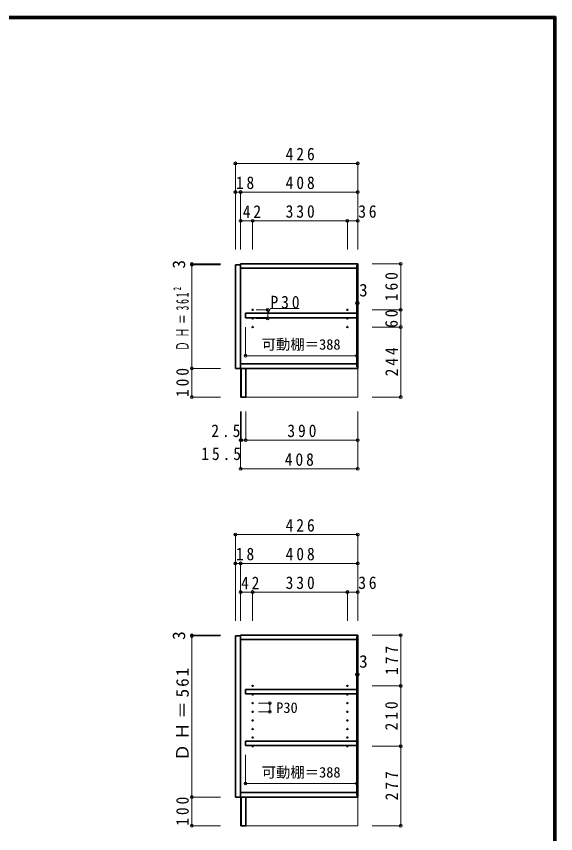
# Model space of a CAD drawing. Units: millimetres at full size, sheet at 1:20; details may follow other scales. Extents: x -52854 to 3800, y -107878 to 2783.
# Drawn here: x 1921 to 3800, y -63 to 2783 of the extents above; entities that cross this region are included whole.
import ezdxf
from ezdxf.enums import TextEntityAlignment as Align

# ---------------------------------------------------------------- set-up
doc = ezdxf.new("R2010")
doc.units = ezdxf.units.MM
doc.header["$LTSCALE"] = 20
doc.header["$PDMODE"] = 32
doc.header["$PDSIZE"] = 10
for name, color, linetype, lineweight in [('0-1_本体', 2, 'Continuous', 35), ('0-4_棚', 2, 'Continuous', 35), ('0-5_ダボ', 7, 'Continuous', 18), ('0-B_寸法', 7, 'Continuous', 9), ('1-2_扉', 3, 'Continuous', 25), ('F-1_枠', 6, 'Continuous', 40)]:
    doc.layers.add(name, color=color, linetype=linetype, lineweight=lineweight)
doc.styles.add('ＭＳ ゴシック', font='')
doc.styles.get('ＭＳ ゴシック').set_extended_font_data('MS Gothic')

msp = doc.modelspace()

# ---------------------------------------------------------------- linework, layer by layer
at = {"layer": '0-1_本体'}
for p, q in [((2702.34, 1921.28), (3110.34, 1921.28)), ((2702.34, 1905.78), (2702.34, 1921.28)), ((3107.34, 1916.28), (3107.34, 1562.28)), ((3107.34, 1916.28), (3110.34, 1916.28)), ((3107.34, 1915.78), (3110.34, 1915.78)), ((3110.34, 1921.28), (3110.34, 1916.28)), ((2702.34, 1905.78), (3107.34, 1905.78)), ((2702.34, 1557.28), (2702.34, 1572.78)), ((3107.34, 1572.78), (2702.34, 1572.78)), ((3110.34, 1557.28), (2702.34, 1557.28)), ((2704.84, 1457.28), (2704.84, 1557.28)), ((2720.34, 1457.28), (2720.34, 1557.28)), ((3110.34, 1562.28), (3107.34, 1562.28)), ((3110.34, 1562.28), (3110.34, 1557.28)), ((2720.34, 1457.28), (2704.84, 1457.28)), ((2702.34, 628.04), (3110.34, 628.04)), ((2702.34, 612.54), (2702.34, 628.04)), ((3110.34, 628.04), (3110.34, 623.04)), ((2702.34, 612.54), (3107.34, 612.54)), ((3107.34, 623.04), (3110.34, 623.04)), ((3107.34, 623.04), (3107.34, 69.04)), ((3107.34, 622.54), (3110.34, 622.54)), ((2702.34, 64.04), (2702.34, 79.54)), ((3107.34, 79.54), (2702.34, 79.54)), ((2704.84, -35.96), (2704.84, 64.04)), ((2720.34, -35.96), (2720.34, 64.04)), ((3110.34, 69.04), (3107.34, 69.04)), ((2720.34, -35.96), (2704.84, -35.96))]:
    msp.add_line(p, q, dxfattribs=at)
at = {"layer": '0-1_本体', "color": 7, "lineweight": 18}
for p, q in [((2702.34, 1557.28), (2702.34, 1457.28)), ((3110.34, 1557.28), (3110.34, 1457.28)), ((2704.84, 1457.28), (2702.34, 1457.28)), ((2720.34, 1457.28), (3110.34, 1457.28)), ((2702.34, 64.04), (2702.34, -35.96)), ((3110.34, 64.04), (3110.34, -35.96)), ((2704.84, -35.96), (2702.34, -35.96)), ((2720.34, -35.96), (3110.34, -35.96))]:
    msp.add_line(p, q, dxfattribs=at)
at = {"layer": '0-1_本体'}
for points in [[(3110.34, 1915.78), (3110.34, 1562.78), (3107.34, 1562.78)], [(3110.34, 622.54), (3110.34, 69.54), (3107.34, 69.54)], [(3110.34, 69.04), (3110.34, 64.04), (2702.34, 64.04)]]:
    msp.add_lwpolyline(points, dxfattribs=at)
at = {"layer": '0-4_棚'}
for p, q in [((2719.34, 1749.23), (3107.34, 1749.23)), ((2719.34, 1733.73), (2719.34, 1749.23)), ((3107.34, 1749.23), (3107.34, 1733.73)), ((3107.34, 1733.73), (2719.34, 1733.73)), ((2719.34, 438.99), (3107.34, 438.99)), ((2719.34, 423.49), (2719.34, 438.99)), ((3107.34, 438.99), (3107.34, 423.49)), ((3107.34, 423.49), (2719.34, 423.49)), ((2719.34, 258.99), (3107.34, 258.99)), ((2719.34, 243.49), (2719.34, 258.99)), ((3107.34, 258.99), (3107.34, 243.49)), ((3107.34, 243.49), (2719.34, 243.49))]:
    msp.add_line(p, q, dxfattribs=at)
at = {"layer": '0-5_ダボ'}
for centre in [(2744.34, 1761.28), (3074.34, 1761.28), (2744.34, 1731.28), (3074.34, 1731.28), (2744.34, 1701.28), (3074.34, 1701.28), (2744.34, 451.04), (3074.34, 451.04), (2744.34, 421.04), (3074.34, 421.04), (2744.34, 391.04), (3074.34, 391.04), (2744.34, 361.04), (3074.34, 361.04), (2744.34, 331.04), (3074.34, 331.04), (2744.34, 301.04), (3074.34, 301.04), (2744.34, 271.04), (3074.34, 271.04), (2744.34, 241.04), (3074.34, 241.04)]:
    msp.add_circle(centre, 2.45, dxfattribs=at)
at = {"layer": '0-B_寸法', "color": 4}
for p, q in [((2684.34, 2271.28), (2684.34, 1971.28)), ((2684.34, 2271.28), (3110.34, 2271.28)), ((3110.34, 2271.28), (3110.34, 1971.28)), ((2684.34, 2171.28), (2702.34, 2171.28)), ((2702.34, 2171.28), (2702.34, 1971.28)), ((2702.34, 2171.28), (3110.34, 2171.28)), ((2702.34, 2071.28), (2744.34, 2071.28)), ((2744.34, 2071.28), (2744.34, 1971.28)), ((2744.34, 2071.28), (3074.34, 2071.28)), ((3074.34, 2071.28), (3074.34, 1971.28)), ((3074.34, 2071.28), (3110.34, 2071.28)), ((2532.34, 1921.28), (2532.34, 1918.28)), ((2532.34, 1921.28), (2632.34, 1921.28)), ((2532.34, 1918.28), (2632.34, 1918.28)), ((2532.34, 1918.28), (2532.34, 1557.28)), ((3260.34, 1921.28), (3160.34, 1921.28)), ((3260.34, 1921.28), (3260.34, 1761.28)), ((3107.34, 1784.62), (3107.34, 1884.62)), ((3110.34, 1784.62), (3110.34, 1884.62)), ((2806.57, 1765.18), (2796.84, 1748.33)), ((2806.57, 1765.18), (2906.57, 1765.18)), ((3107.34, 1784.62), (3110.34, 1784.62)), ((2796.84, 1761.28), (2756.84, 1761.28)), ((2796.84, 1761.28), (2796.84, 1731.28)), ((3260.34, 1761.28), (3160.34, 1761.28)), ((3260.34, 1761.28), (3260.34, 1701.28)), ((2796.84, 1731.28), (2756.84, 1731.28)), ((2719.34, 1601.28), (2719.34, 1701.28)), ((3107.34, 1601.28), (3107.34, 1701.28)), ((3260.34, 1701.28), (3160.34, 1701.28)), ((3260.34, 1701.28), (3260.34, 1457.28)), ((2719.34, 1601.28), (3107.34, 1601.28)), ((2532.34, 1557.28), (2632.34, 1557.28)), ((2532.34, 1557.28), (2532.34, 1457.28)), ((2532.34, 1457.28), (2632.34, 1457.28)), ((3260.34, 1457.28), (3160.34, 1457.28)), ((2702.34, 1207.28), (2702.34, 1407.28)), ((2704.84, 1307.28), (2704.84, 1407.28)), ((2720.34, 1307.28), (2720.34, 1407.28)), ((3110.34, 1207.28), (3110.34, 1407.28)), ((2704.84, 1307.28), (2702.34, 1307.28)), ((2720.34, 1307.28), (2704.84, 1307.28)), ((3110.34, 1307.28), (2720.34, 1307.28)), ((2702.34, 1207.28), (3110.34, 1207.28)), ((2684.34, 978.04), (2684.34, 678.04)), ((2684.34, 978.04), (3110.34, 978.04)), ((3110.34, 978.04), (3110.34, 678.04)), ((2684.34, 878.04), (2702.34, 878.04)), ((2702.34, 878.04), (2702.34, 678.04)), ((2702.34, 878.04), (3110.34, 878.04)), ((2702.34, 778.04), (2744.34, 778.04)), ((2744.34, 778.04), (2744.34, 678.04)), ((2744.34, 778.04), (3074.34, 778.04)), ((3074.34, 778.04), (3074.34, 678.04)), ((3074.34, 778.04), (3110.34, 778.04)), ((2532.34, 628.04), (2532.34, 625.04)), ((2532.34, 628.04), (2632.34, 628.04)), ((3260.34, 628.04), (3160.34, 628.04)), ((3260.34, 628.04), (3260.34, 451.04)), ((2532.34, 625.04), (2632.34, 625.04)), ((2532.34, 625.04), (2532.34, 64.04)), ((3107.34, 491.38), (3107.34, 591.38)), ((3110.34, 491.38), (3110.34, 591.38)), ((3107.34, 491.38), (3110.34, 491.38)), ((3260.34, 451.04), (3160.34, 451.04)), ((3260.34, 451.04), (3260.34, 241.04)), ((2804.34, 391.04), (2764.34, 391.04)), ((2804.34, 391.04), (2804.34, 361.04)), ((2804.34, 361.04), (2764.34, 361.04)), ((3260.34, 241.04), (3160.34, 241.04)), ((3260.34, 241.04), (3260.34, -35.96)), ((2719.34, 111.04), (2719.34, 211.04)), ((3107.34, 111.04), (3107.34, 211.04)), ((2719.34, 111.04), (3107.34, 111.04)), ((2532.34, 64.04), (2632.34, 64.04)), ((2532.34, 64.04), (2532.34, -35.96)), ((2532.34, -35.96), (2632.34, -35.96)), ((3260.34, -35.96), (3160.34, -35.96))]:
    msp.add_line(p, q, dxfattribs=at)
at = {"layer": '0-B_寸法'}
for p in [(2684.34, 2271.28), (3110.34, 2271.28), (2684.34, 2171.28), (2702.34, 2171.28), (3110.34, 2171.28), (2702.34, 2071.28), (2744.34, 2071.28), (3074.34, 2071.28), (3110.34, 2071.28), (2532.34, 1921.28), (2532.34, 1918.28), (3260.34, 1921.28), (2796.84, 1761.28), (3107.34, 1784.62), (3110.34, 1784.62), (3260.34, 1761.28), (2796.84, 1731.28), (3260.34, 1701.28), (2719.34, 1601.28), (3107.34, 1601.28), (2532.34, 1557.28), (2532.34, 1457.28), (3260.34, 1457.28), (2702.34, 1307.28), (2704.84, 1307.28), (2720.34, 1307.28), (3110.34, 1307.28), (2702.34, 1207.28), (3110.34, 1207.28), (2684.34, 978.04), (3110.34, 978.04), (2684.34, 878.04), (2702.34, 878.04), (3110.34, 878.04), (2702.34, 778.04), (2744.34, 778.04), (3074.34, 778.04), (3110.34, 778.04), (2532.34, 628.04), (2532.34, 625.04), (3260.34, 628.04), (3107.34, 491.38), (3110.34, 491.38), (3260.34, 451.04), (2804.34, 391.04), (2804.34, 361.04), (3260.34, 241.04), (2719.34, 111.04), (3107.34, 111.04), (2532.34, 64.04), (2532.34, -35.96), (3260.34, -35.96)]:
    msp.add_point(p, dxfattribs=at)
at = {"layer": '1-2_扉', "color": 2, "lineweight": 35}
for p, q in [((2684.34, 1918.28), (2702.34, 1918.28)), ((2684.34, 1557.28), (2684.34, 1918.28)), ((2702.34, 1557.28), (2702.34, 1918.28)), ((2684.34, 1557.28), (2702.34, 1557.28)), ((2684.34, 625.04), (2702.34, 625.04)), ((2684.34, 64.04), (2684.34, 625.04)), ((2702.34, 64.04), (2702.34, 625.04)), ((2684.34, 64.04), (2702.34, 64.04))]:
    msp.add_line(p, q, dxfattribs=at)
at = {"layer": 'F-1_枠'}
for p, q in [((-4000, 2783.33), (3800, 2783.33)), ((-4000, 2780), (3800, 2780)), ((-4000, 2776.67), (3800, 2776.67)), ((3793.33, 2783.33), (3793.33, -2796.67)), ((3796.67, 2783.33), (3796.67, -2796.67)), ((3800, 2783.33), (3800, -2796.67))]:
    msp.add_line(p, q, dxfattribs=at)

# ---------------------------------------------------------------- texts
at = {"layer": '0-B_寸法', "style": 'ＭＳ ゴシック'}
for p in [(2522.34, 1904.78), (2522.34, 611.54)]:
    msp.add_text('3', height=43.99, rotation=90, dxfattribs=at).set_placement(p, align=Align.BOTTOM_LEFT)
for s, height, p in [('3', 43.99, (3115.23, 1794.62)), ('可動棚＝388', 36.66, (2775.84, 1611.28)), ('3', 43.99, (3115.23, 501.38)), ('P30', 36.66, (2826.57, 346.04)), ('可動棚＝388', 36.66, (2775.84, 121.04))]:
    msp.add_text(s, height=height, dxfattribs=at).set_placement(p, align=Align.BOTTOM_LEFT)
at = {"layer": '0-B_寸法', "char_height": 43.99, "attachment_point": 7, "style": 'ＭＳ ゴシック'}
for s, insert in [('\\T1.38;\\W0.9;426', (2859.34, 2281.28)), ('\\T1.36;\\W0.9;18', (2686.34, 2181.28)), ('\\T1.38;\\W0.9;408', (2859.34, 2181.28)), ('\\T1.36;\\W0.9;42', (2710.34, 2081.28)), ('\\T1.38;\\W0.9;330', (2859.34, 2081.28)), ('\\T1.36;\\W0.9;36', (3112.34, 2081.28)), ('\\T1.38;\\W0.9;P30', (2806.57, 1765.18)), ('\\T1.38;\\W0.9;2.5', (2600.34, 1317.28)), ('\\T1.38;\\W0.9;390', (2865.34, 1317.28)), ('\\T1.38;\\W0.9;15.5', (2565.34, 1237.28)), ('\\T1.38;\\W0.9;408', (2856.34, 1217.28)), ('\\T1.38;\\W0.9;426', (2859.34, 988.04)), ('\\T1.36;\\W0.9;18', (2686.34, 888.04)), ('\\T1.38;\\W0.9;408', (2859.34, 888.04)), ('\\T1.36;\\W0.9;42', (2704.34, 788.04)), ('\\T1.38;\\W0.9;330', (2859.34, 788.04)), ('\\T1.36;\\W0.9;36', (3112.34, 788.04))]:
    msp.add_mtext(s, dxfattribs=dict(at, insert=insert))
at = {"layer": '0-B_寸法', "char_height": 43.99, "attachment_point": 7, "rotation": 90, "style": 'ＭＳ ゴシック'}
for s, insert in [('\\T1.38;\\W0.9;160', (3250.34, 1791.28)), ('\\T1.39;\\W0.55;ＤＨ＝361²', (2522.34, 1617.78)), ('\\T1.36;\\W0.9;60', (3250.34, 1698.78)), ('\\T1.38;\\W0.9;244', (3250.34, 1529.28)), ('\\T1.38;\\W0.9;100', (2522.34, 1457.28)), ('\\T1.38;\\W0.9;177', (3250.34, 489.54)), ('\\T1.23;ＤＨ＝561', (2522.34, 189.54)), ('\\T1.38;\\W0.9;210', (3250.34, 296.04)), ('\\T1.38;\\W0.9;277', (3250.34, 52.54)), ('\\T1.38;\\W0.9;100', (2522.34, -35.96))]:
    msp.add_mtext(s, dxfattribs=dict(at, insert=insert))

doc.saveas('drawing.dxf')
